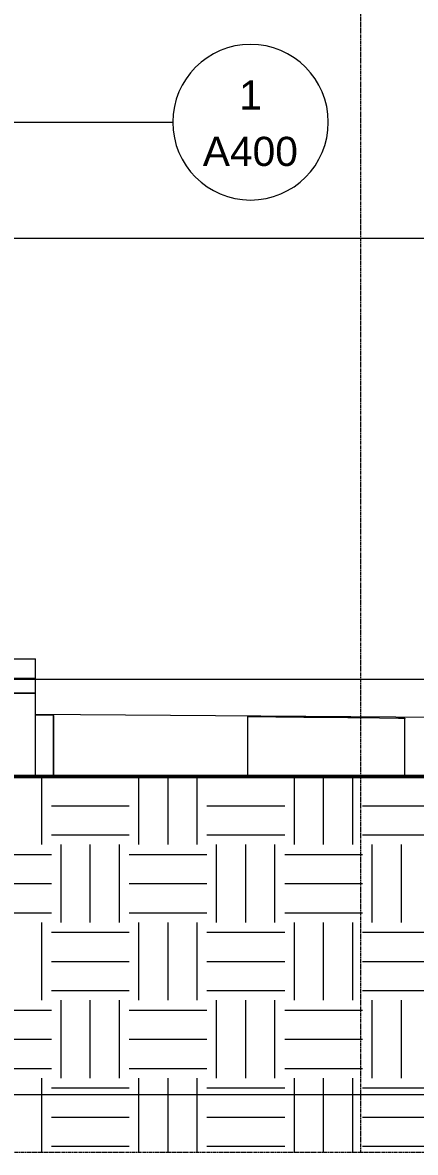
# Model space of a CAD drawing. Header units: inches. Extents: x 9609 to 15463, y -232 to 527.
# Drawn here: x 12259.1 to 12380.3, y -145.9 to 202.5 of the extents above; entities that cross this region are included whole.
import ezdxf

# ---------------------------------------------------------------- set-up
doc = ezdxf.new("R2010")
doc.units = ezdxf.units.IN
doc.header["$MEASUREMENT"] = 0
doc.linetypes.add('Aligning Line 1_8_', pattern=[0.25, 0.125, -0.125])
doc.linetypes.add('Grid Line 1_2_', pattern=[0.875, 0.5, -0.125, 0.125, -0.125])
for name, color, linetype, lineweight in [('0-1', 7, 'Continuous', 5), ('A-ANNO-SYMB', 150, 'Continuous', 9), ('A-FLOR-LEVL-1', 51, 'Grid Line 1_2_', 9), ('C-TOPO', 7, 'Continuous', 9), ('C-TOPO-1', 10, 'Continuous', 50), ('C-TOPO-2', 250, 'Continuous', 9), ('E-LITE-EQPM', 33, 'Continuous', 9), ('G-ANNO-SYMB', 111, 'Aligning Line 1_8_', 9), ('G-ANNO-SYMB-2', 147, 'Aligning Line 1_8_', 9)]:
    doc.layers.add(name, color=color, linetype=linetype, lineweight=lineweight)
doc.styles.add('Arial', font='arial.ttf', dxfattribs={"height": 9})
pattern_1 = [(0, (10995.947, 72), (24, 24), [24, -24]), (0, (10995.947, 81), (24, 24), [24, -24]), (0, (10995.947, 90), (24, 24), [24, -24]), (90, (10998.947, 93), (-24, 24), [24, -24]), (90, (11007.947, 93), (-24, 24), [24, -24]), (90, (11016.947, 93), (-24, 24), [24, -24])]

# ---------------------------------------------------------------- blocks, each defined once
blk = doc.blocks.new('CTR - 2nd Phase_rvt-1-BUILDING SECTION - EAST_WEST - LOOKING NORTH')
at = {"layer": 'A-FLOR-LEVL-1'}
for p, q in [((9609.49, 136), (12558.48, 136)), ((9609.49, 0), (12558.48, 0)), ((9609.49, -30), (12558.48, -30)), ((9609.49, -128), (12558.48, -128))]:
    blk.add_line(p, q, dxfattribs=at)
blk = doc.blocks.new('CTR  - Topography_rvt-1-BUILDING SECTION - EAST_WEST - LOOKING NORTH')
at = {"layer": 'C-TOPO'}
h = blk.add_hatch(dxfattribs=at)
h.set_pattern_fill('FP_16', color=256, style=0, pattern_type=2)
h.set_pattern_definition(pattern_1)
h.paths.add_polyline_path([(12094.19, -145.89), (12268.59, -145.89), (12268.59, -30), (12200.47, -30), (12179.3, -15.82), (12144.73, 0), (12117.31, -0.86), (12088.69, -1.69), (12088.69, -13.75), (12082.19, -13.75), (12082.19, -14), (12087.19, -14), (12087.19, -134), (12094.19, -134)], flags=0)
h = blk.add_hatch(dxfattribs=at)
h.set_pattern_fill('FP_16', color=256, style=0, pattern_type=2)
h.set_pattern_definition(pattern_1)
h.paths.add_polyline_path([(12281.13, -145.89), (12328.59, -145.89), (12328.59, -30), (12268.59, -30), (12268.59, -145.89), (12272.99, -145.89)], flags=0)
h = blk.add_hatch(dxfattribs=at)
h.set_pattern_fill('FP_16', color=256, style=0, pattern_type=2)
h.set_pattern_definition(pattern_1)
h.paths.add_polyline_path([(12328.59, -145.89), (12377.07, -145.89), (12377.07, -30), (12328.59, -30), (12328.59, -61.78)], flags=0)
h = blk.add_hatch(dxfattribs=at)
h.set_pattern_fill('FP_16', color=256, style=0, pattern_type=2)
h.set_pattern_definition(pattern_1)
h.paths.add_polyline_path([(12431.71, -145.89), (12461.76, -145.89), (12461.76, -30), (12377.07, -30), (12377.07, -145.89), (12412.52, -145.89)], flags=0)
at = {"layer": 'A-FLOR-LEVL-1'}
for p, q in [((9609.49, 0), (12558.48, 0)), ((9609.49, -128), (12558.48, -128))]:
    blk.add_line(p, q, dxfattribs=at)
at = {"layer": 'C-TOPO-1'}
for p, q in [((12230.31, -30), (12268.59, -30)), ((12281.13, -30), (12268.59, -30)), ((12328.59, -30), (12281.13, -30)), ((12356.9, -30), (12328.59, -30)), ((12377.07, -30), (12356.9, -30)), ((12431.71, -30), (12377.07, -30))]:
    blk.add_line(p, q, dxfattribs=at)
at = {"layer": 'C-TOPO-2'}
for p, q in [((12405.5, -11.96), (12263.08, -10.82)), ((12263.08, -10.91), (12268.59, -10.96)), ((12268.59, -10.96), (12263.08, -10.91)), ((12268.59, -11.13), (12263.08, -11.09)), ((12268.59, -11.13), (12263.08, -11.09)), ((12268.59, -11.13), (12268.59, -10.96)), ((12268.59, -11.13), (12268.59, -10.96)), ((12268.59, -11.13), (12268.59, -28.31)), ((12268.59, -28.31), (12268.59, -11.13)), ((12328.59, -11.63), (12328.59, -11.51)), ((12328.59, -11.51), (12345.82, -11.67)), ((12328.59, -11.63), (12328.59, -11.51)), ((12345.82, -11.67), (12328.59, -11.51)), ((12328.59, -29.31), (12328.59, -11.63)), ((12328.59, -29.31), (12328.59, -11.63)), ((12345.82, -11.67), (12359.4, -11.8)), ((12359.4, -11.8), (12345.82, -11.67)), ((12369.18, -11.9), (12359.4, -11.8)), ((12359.4, -11.8), (12369.18, -11.9)), ((12369.18, -11.9), (12375.09, -11.96)), ((12369.18, -11.9), (12375.09, -11.96)), ((12377.07, -12), (12375.09, -11.96)), ((12375.09, -11.96), (12377.07, -12)), ((12377.07, -12), (12377.07, -12.03)), ((12377.07, -12.03), (12377.07, -12)), ((12377.07, -18.93), (12377.07, -12.03)), ((12377.07, -18.93), (12377.07, -12.03)), ((12377.07, -30), (12377.07, -18.93)), ((12377.07, -30), (12377.07, -18.93)), ((12230.31, -30), (12268.59, -30)), ((12263.08, -29.65), (12268.59, -30)), ((12268.59, -28.4), (12268.59, -28.31)), ((12268.59, -28.4), (12268.59, -28.31)), ((12268.59, -28.47), (12268.59, -28.4)), ((12268.59, -28.47), (12268.59, -28.4)), ((12268.59, -28.47), (12268.59, -30)), ((12268.59, -30), (12268.59, -28.47)), ((12281.13, -30), (12268.59, -30)), ((12328.59, -30), (12281.13, -30)), ((12328.59, -29.31), (12328.59, -29.35)), ((12328.59, -29.35), (12328.59, -29.31)), ((12328.59, -29.35), (12328.59, -29.38)), ((12328.59, -29.38), (12328.59, -29.35)), ((12328.59, -30), (12328.59, -29.38)), ((12328.59, -30), (12328.59, -29.38)), ((12328.59, -30), (12356.9, -30)), ((12356.9, -30), (12377.07, -30)), ((12431.71, -30), (12377.07, -30))]:
    blk.add_line(p, q, dxfattribs=at)
at = {"layer": 'G-ANNO-SYMB-2'}
blk.add_line((9742.88, 0), (12461.76, 0), dxfattribs=at)
blk = doc.blocks.new('CTR - 1st Phase - Common Walls_rvt-1-BUILDING SECTION - EAST_WEST - LOOKING NORTH')
at = {"layer": 'A-FLOR-LEVL-1'}
for p, q in [((9609.49, 136), (12558.48, 136)), ((9609.49, 0), (12558.48, 0)), ((9609.49, -30), (12558.48, -30)), ((9609.49, -128), (12558.48, -128))]:
    blk.add_line(p, q, dxfattribs=at)
at = {"layer": 'G-ANNO-SYMB-2'}
for p, q in [((12363.34, 526.95), (12363.34, -145.89)), ((9706.21, 0), (12461.76, 0))]:
    blk.add_line(p, q, dxfattribs=at)
blk = doc.blocks.new('Pathway_Cooper_McGraw-Edison _BSC-BRC_Round - Pathway_Cooper_McGraw-Edison _BSC-BRC_Round-2028611-BUILDING SECTION - EAST_WEST - LOOKING NORTH')
at = {"layer": 'E-LITE-EQPM'}
for p, q in [((12255.08, 6.28), (12255.08, 0.28)), ((12255.08, 6.28), (12259.08, 6.28)), ((12259.08, 6.28), (12263.08, 6.28)), ((12263.08, 0.28), (12263.08, 6.28)), ((12259.08, 0.28), (12255.08, 0.28)), ((12255.08, 0.28), (12255.08, -4.22)), ((12255.08, 0.28), (12259.08, 0.28)), ((12263.08, 0.28), (12259.08, 0.28)), ((12259.08, 0.28), (12263.08, 0.28)), ((12263.08, -4.22), (12263.08, 0.28)), ((12259.08, -4.22), (12255.08, -4.22)), ((12255.08, -4.22), (12255.08, -29.72)), ((12255.08, -4.22), (12259.08, -4.22)), ((12263.08, -4.22), (12259.08, -4.22)), ((12259.08, -4.22), (12263.08, -4.22)), ((12263.08, -29.72), (12263.08, -4.22)), ((12259.08, -29.72), (12255.08, -29.72)), ((12263.08, -29.72), (12259.08, -29.72))]:
    blk.add_line(p, q, dxfattribs=at)
blk = doc.blocks.new('Section - Callout Head-565430-BUILDING SECTION - EAST_WEST - LOOKING NORTH')
at = {"layer": 'A-ANNO-SYMB'}
for start, end in [(0, 180), (180, 360)]:
    blk.add_arc((12329.42, 171.8), 24, start, end, dxfattribs=at)

msp = doc.modelspace()

# ---------------------------------------------------------------- linework, layer by layer
at = {"layer": 'A-ANNO-SYMB'}
msp.add_line((12233.4168, 171.7988), (12305.4168, 171.7988), dxfattribs=at)
at = {"layer": 'A-FLOR-LEVL-1'}
for p, q in [((9610.2403, 136), (12557.7313, 136)), ((9610.2403, 0), (12557.7313, 0)), ((9610.2403, -30), (12557.7313, -30)), ((9610.2403, -128), (12557.7313, -128))]:
    msp.add_line(p, q, dxfattribs=at)
at = {"layer": 'G-ANNO-SYMB'}
for p, q in [((9706.2119, 0), (12461.7559, 0)), ((9706.2403, -145.8387), (12461.7559, -145.8387))]:
    msp.add_line(p, q, dxfattribs=at)

# ---------------------------------------------------------------- block references
at = {"layer": '0-1'}
for name in ['CTR - 2nd Phase_rvt-1-BUILDING SECTION - EAST_WEST - LOOKING NORTH', 'CTR - 1st Phase - Common Walls_rvt-1-BUILDING SECTION - EAST_WEST - LOOKING NORTH', 'CTR  - Topography_rvt-1-BUILDING SECTION - EAST_WEST - LOOKING NORTH']:
    msp.add_blockref(name, (0, 0), dxfattribs=at)
at = {"layer": 'A-ANNO-SYMB'}
msp.add_blockref('Section - Callout Head-565430-BUILDING SECTION - EAST_WEST - LOOKING NORTH', (0, 0), dxfattribs=at)
at = {"layer": 'E-LITE-EQPM'}
msp.add_blockref('Pathway_Cooper_McGraw-Edison _BSC-BRC_Round - Pathway_Cooper_McGraw-Edison _BSC-BRC_Round-2028611-BUILDING SECTION - EAST_WEST - LOOKING NORTH', (0, 0), dxfattribs=at)

# ---------------------------------------------------------------- texts
at = {"layer": 'A-ANNO-SYMB', "char_height": 9, "attachment_point": 1, "style": 'Arial'}
for s, insert, width in [('1', (12325.9268, 184.698), 8.484), ('A400', (12314.6827, 167.3138), 35.754)]:
    msp.add_mtext(s, dxfattribs=dict(at, insert=insert, width=width))

doc.saveas('drawing.dxf')
